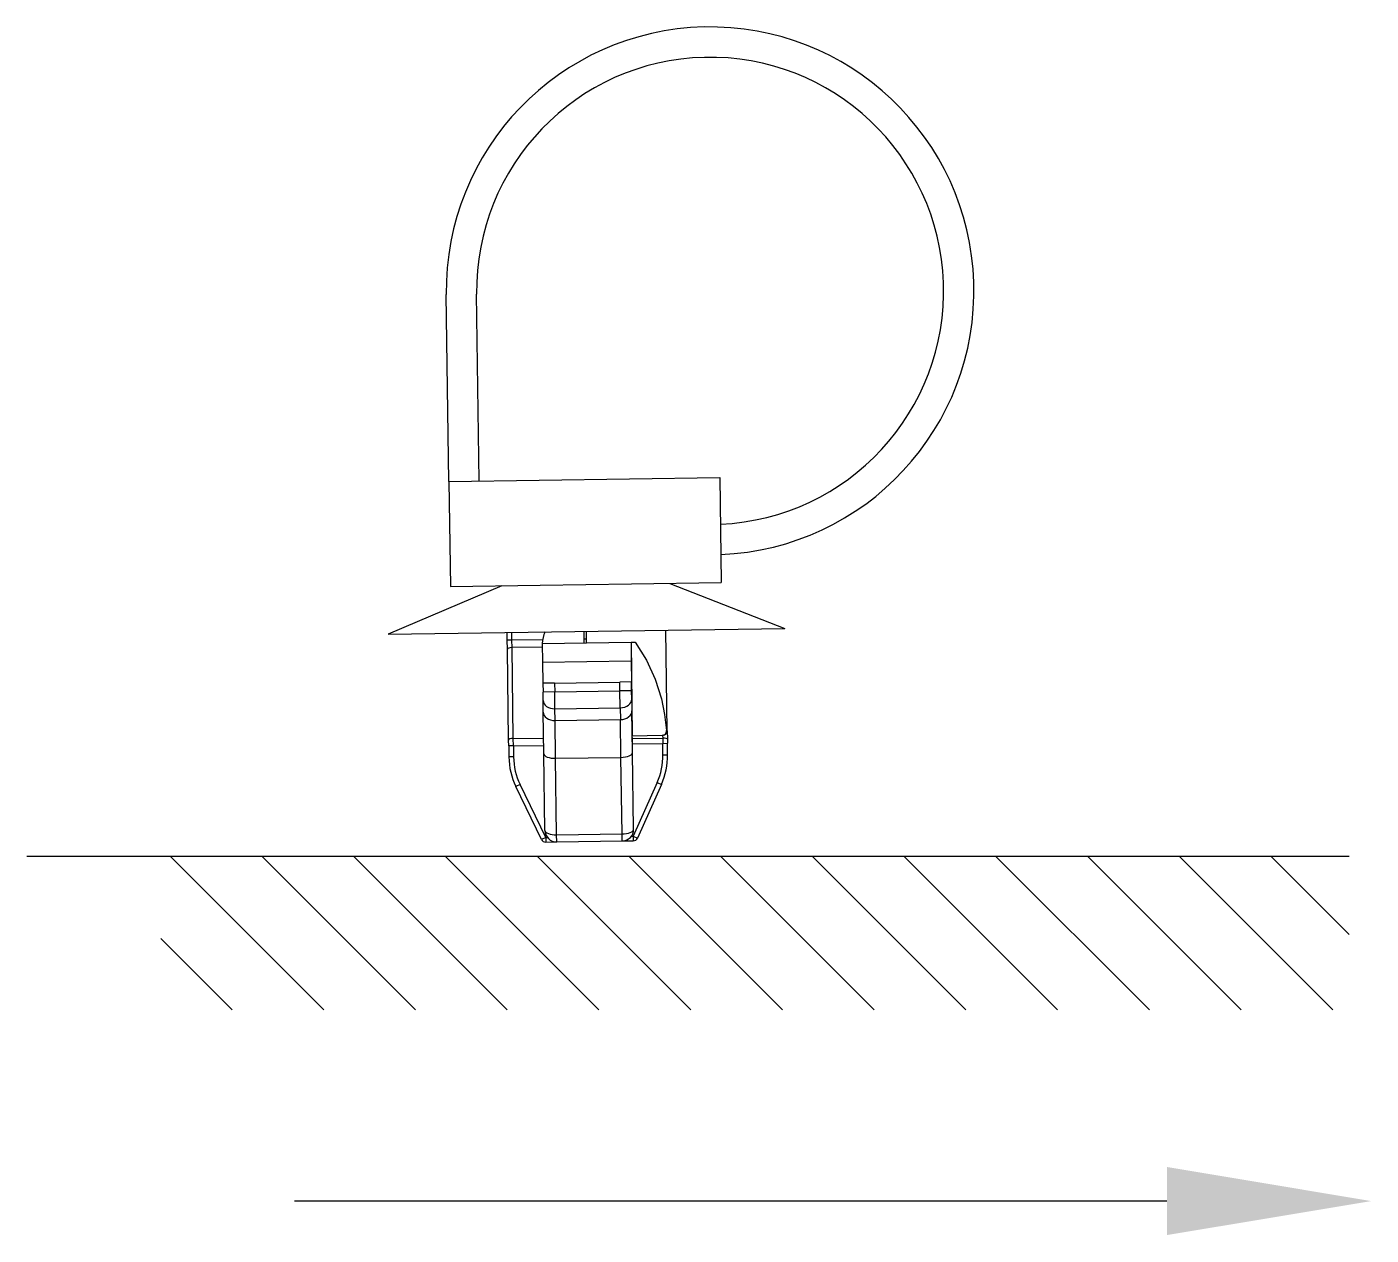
# Model space of a CAD drawing. Header units: inches. Extents: x 47316 to 59086, y 3141 to 11743.
# Drawn here: x 51897.68 to 51920.71, y 6233.96 to 6254.65 of the extents above; entities that cross this region are included whole.
import ezdxf

# ---------------------------------------------------------------- set-up
doc = ezdxf.new("R2010")
doc.units = ezdxf.units.IN
doc.header["$MEASUREMENT"] = 0

msp = doc.modelspace()

# ---------------------------------------------------------------- linework, layer by layer
at = {"color": 0, "linetype": 'ByBlock', "lineweight": -3, "ltscale": 0.2}
for p, q in [((51904.915, 6246.865), (51904.87, 6250.065)), ((51905.435, 6246.872), (51905.39, 6250.072))]:
    msp.add_line(p, q, dxfattribs=at)
at = {"color": 0, "linetype": 'ByBlock', "lineweight": -3, "ltscale": 0.289999}
msp.add_line((51904.915, 6246.865), (51909.555, 6246.93), dxfattribs=at)
at = {"color": 0, "linetype": 'ByBlock', "lineweight": -3, "ltscale": 0.1125}
for p, q in [((51904.915, 6246.865), (51904.941, 6245.065)), ((51909.555, 6246.93), (51909.58, 6245.131))]:
    msp.add_line(p, q, dxfattribs=at)
at = {"color": 0, "linetype": 'ByBlock', "lineweight": -3, "ltscale": 0.097948}
msp.add_line((51906.477, 6245.087), (51908.044, 6245.109), dxfattribs=at)
at = {"color": 0, "linetype": 'ByBlock', "lineweight": -3, "ltscale": 0.096026}
for p, q in [((51908.044, 6245.109), (51909.58, 6245.131)), ((51904.941, 6245.065), (51906.477, 6245.087))]:
    msp.add_line(p, q, dxfattribs=at)
at = {"color": 0, "linetype": 'ByBlock', "lineweight": -3, "ltscale": 0.132311}
for p, q in [((51908.701, 6245.118), (51910.672, 6244.346)), ((51905.821, 6245.078), (51903.872, 6244.25))]:
    msp.add_line(p, q, dxfattribs=at)
at = {"color": 0, "linetype": 'ByBlock', "lineweight": -3, "ltscale": 0.425}
msp.add_line((51903.872, 6244.25), (51910.672, 6244.346), dxfattribs=at)
at = {"color": 0, "linetype": 'ByBlock', "lineweight": -3, "ltscale": 0.008443}
for p, q in [((51905.914, 6244.144), (51905.912, 6244.279)), ((51905.994, 6244.145), (51905.992, 6244.28))]:
    msp.add_line(p, q, dxfattribs=at)
at = {"color": 0, "linetype": 'ByBlock', "lineweight": -3, "ltscale": 0.0125}
for p, q in [((51907.235, 6244.097), (51907.232, 6244.297)), ((51907.275, 6244.098), (51907.272, 6244.298)), ((51906.724, 6243.41), (51906.524, 6243.407)), ((51906.727, 6243.26), (51906.527, 6243.257)), ((51908.044, 6243.429), (51907.844, 6243.426)), ((51908.046, 6243.279), (51907.846, 6243.276))]:
    msp.add_line(p, q, dxfattribs=at)
at = {"color": 0, "linetype": 'ByBlock', "lineweight": -3, "ltscale": 0.107719}
msp.add_line((51908.656, 6242.594), (51908.632, 6244.317), dxfattribs=at)
at = {"color": 0, "linetype": 'ByBlock', "lineweight": -3, "ltscale": 0.005}
for p, q in [((51905.994, 6244.145), (51905.914, 6244.144)), ((51908.579, 6242.378), (51908.659, 6242.379)), ((51906.019, 6242.335), (51905.94, 6242.334)), ((51906.022, 6242.146), (51905.942, 6242.145)), ((51908.582, 6242.182), (51908.662, 6242.184)), ((51906.134, 6241.674), (51906.062, 6241.639)), ((51908.484, 6241.707), (51908.556, 6241.675)), ((51906.573, 6240.768), (51906.501, 6240.733)), ((51906.573, 6240.768), (51906.574, 6240.688)), ((51908.071, 6240.789), (51908.072, 6240.709)), ((51908.071, 6240.789), (51908.144, 6240.756))]:
    msp.add_line(p, q, dxfattribs=at)
at = {"color": 0, "linetype": 'ByBlock', "lineweight": -3, "ltscale": 0.009488}
msp.add_line((51905.916, 6243.992), (51905.914, 6244.144), dxfattribs=at)
at = {"color": 0, "linetype": 'ByBlock', "lineweight": -3, "ltscale": 0.097302}
for p, q in [((51905.938, 6242.435), (51905.916, 6243.992)), ((51906.018, 6242.462), (51905.996, 6244.018))]:
    msp.add_line(p, q, dxfattribs=at)
at = {"color": 0, "linetype": 'ByBlock', "lineweight": -3, "ltscale": 0.032832}
msp.add_line((51906.519, 6244.152), (51905.994, 6244.145), dxfattribs=at)
at = {"color": 0, "linetype": 'ByBlock', "lineweight": -3, "ltscale": 0.007906}
msp.add_line((51905.996, 6244.018), (51905.994, 6244.145), dxfattribs=at)
at = {"color": 0, "linetype": 'ByBlock', "lineweight": -3, "ltscale": 0.0325}
for p, q in [((51906.516, 6244.026), (51905.996, 6244.018)), ((51906.018, 6242.462), (51906.538, 6242.469)), ((51906.019, 6242.335), (51906.539, 6242.342)), ((51908.058, 6242.46), (51908.578, 6242.467)), ((51908.059, 6242.37), (51908.579, 6242.378))]:
    msp.add_line(p, q, dxfattribs=at)
at = {"color": 0, "linetype": 'ByBlock', "lineweight": -3, "ltscale": 0.095}
for p, q in [((51906.515, 6244.087), (51908.035, 6244.109)), ((51906.519, 6243.767), (51908.039, 6243.789))]:
    msp.add_line(p, q, dxfattribs=at)
at = {"color": 0, "linetype": 'ByBlock', "lineweight": -3, "ltscale": 0.02}
for p, q in [((51906.515, 6244.087), (51906.519, 6243.767)), ((51908.035, 6244.109), (51908.039, 6243.789))]:
    msp.add_line(p, q, dxfattribs=at)
at = {"color": 0, "linetype": 'ByBlock', "lineweight": -3, "ltscale": 0.0025}
msp.add_line((51907.274, 6244.163), (51907.234, 6244.162), dxfattribs=at)
at = {"color": 0, "linetype": 'ByBlock', "lineweight": -3, "ltscale": 0.004339}
msp.add_line((51908.035, 6244.109), (51908.104, 6244.11), dxfattribs=at)
at = {"color": 0, "linetype": 'ByBlock', "lineweight": -3, "ltscale": 0.1}
msp.add_line((51908.035, 6244.109), (51908.057, 6242.509), dxfattribs=at)
at = {"color": 0, "linetype": 'ByBlock', "lineweight": -3}
for p, q in [((51908.104, 6244.11), (51908.299, 6243.805)), ((51908.299, 6243.805), (51908.449, 6243.48)), ((51908.449, 6243.48), (51908.556, 6243.142)), ((51908.556, 6243.142), (51908.61, 6242.871)), ((51908.61, 6242.871), (51908.644, 6242.597))]:
    msp.add_line(p, q, dxfattribs=at)
at = {"color": 0, "linetype": 'ByBlock', "lineweight": -3, "ltscale": 0.022501}
for p, q in [((51906.519, 6243.767), (51906.524, 6243.407)), ((51908.039, 6243.789), (51908.044, 6243.429))]:
    msp.add_line(p, q, dxfattribs=at)
at = {"color": 0, "linetype": 'ByBlock', "lineweight": -3, "ltscale": 0.009364}
for p, q in [((51906.524, 6243.407), (51906.527, 6243.257)), ((51906.724, 6243.41), (51906.727, 6243.26)), ((51907.846, 6243.276), (51907.844, 6243.426)), ((51908.046, 6243.279), (51908.044, 6243.429))]:
    msp.add_line(p, q, dxfattribs=at)
at = {"color": 0, "linetype": 'ByBlock', "lineweight": -3, "ltscale": 0.07}
for p, q in [((51906.724, 6243.41), (51907.844, 6243.426)), ((51906.727, 6243.26), (51907.846, 6243.276)), ((51906.731, 6242.972), (51907.85, 6242.988)), ((51906.733, 6242.77), (51907.853, 6242.786)), ((51906.743, 6242.122), (51907.862, 6242.138)), ((51906.761, 6240.811), (51907.881, 6240.827)), ((51906.763, 6240.69), (51907.883, 6240.706))]:
    msp.add_line(p, q, dxfattribs=at)
at = {"color": 0, "linetype": 'ByBlock', "lineweight": -3, "ltscale": 0.018011}
for p, q in [((51906.731, 6242.972), (51906.727, 6243.26)), ((51907.85, 6242.988), (51907.846, 6243.276))]:
    msp.add_line(p, q, dxfattribs=at)
at = {"color": 0, "linetype": 'ByBlock', "lineweight": -3, "ltscale": 0.009006}
for p, q in [((51908.048, 6243.135), (51908.046, 6243.279)), ((51906.529, 6243.113), (51906.527, 6243.257))]:
    msp.add_line(p, q, dxfattribs=at)
at = {"color": 0, "linetype": 'ByBlock', "lineweight": -3, "ltscale": 0.012637}
for p, q in [((51906.531, 6242.911), (51906.529, 6243.113)), ((51908.048, 6243.135), (51908.051, 6242.933)), ((51906.733, 6242.77), (51906.731, 6242.972)), ((51907.85, 6242.988), (51907.853, 6242.786))]:
    msp.add_line(p, q, dxfattribs=at)
at = {"color": 0, "linetype": 'ByBlock', "lineweight": -3, "ltscale": 0.04455}
for p, q in [((51906.541, 6242.199), (51906.531, 6242.911)), ((51908.061, 6242.22), (51908.051, 6242.933))]:
    msp.add_line(p, q, dxfattribs=at)
at = {"color": 0, "linetype": 'ByBlock', "lineweight": -3, "ltscale": 0.0405}
for p, q in [((51906.743, 6242.122), (51906.733, 6242.77)), ((51907.862, 6242.138), (51907.853, 6242.786))]:
    msp.add_line(p, q, dxfattribs=at)
at = {"color": 0, "linetype": 'ByBlock', "lineweight": -3, "ltscale": 0.000715637}
msp.add_line((51908.644, 6242.597), (51908.655, 6242.597), dxfattribs=at)
at = {"color": 0, "linetype": 'ByBlock', "lineweight": -3, "ltscale": 0.00896}
msp.add_line((51908.656, 6242.594), (51908.658, 6242.45), dxfattribs=at)
at = {"color": 0, "linetype": 'ByBlock', "lineweight": -3, "ltscale": 0.006325}
msp.add_line((51905.94, 6242.334), (51905.938, 6242.435), dxfattribs=at)
at = {"color": 0, "linetype": 'ByBlock', "lineweight": -3, "ltscale": 0.007907}
msp.add_line((51906.019, 6242.335), (51906.018, 6242.462), dxfattribs=at)
at = {"color": 0, "linetype": 'ByBlock', "lineweight": -3, "ltscale": 0.031953}
msp.add_line((51908.057, 6242.509), (51908.568, 6242.516), dxfattribs=at)
at = {"color": 0, "linetype": 'ByBlock', "lineweight": -3, "ltscale": 0.003059}
msp.add_line((51908.058, 6242.46), (51908.057, 6242.509), dxfattribs=at)
at = {"color": 0, "linetype": 'ByBlock', "lineweight": -3, "ltscale": 0.000233459}
msp.add_line((51908.058, 6242.456), (51908.058, 6242.46), dxfattribs=at)
at = {"color": 0, "linetype": 'ByBlock', "lineweight": -3, "ltscale": 0.005363}
msp.add_line((51908.059, 6242.37), (51908.058, 6242.456), dxfattribs=at)
at = {"color": 0, "linetype": 'ByBlock', "lineweight": -3, "ltscale": 0.000495148}
msp.add_line((51908.568, 6242.516), (51908.576, 6242.516), dxfattribs=at)
at = {"color": 0, "linetype": 'ByBlock', "lineweight": -3, "ltscale": 9.0198e-05}
msp.add_line((51908.576, 6242.516), (51908.577, 6242.515), dxfattribs=at)
at = {"color": 0, "linetype": 'ByBlock', "lineweight": -3, "ltscale": 0.002986}
msp.add_line((51908.577, 6242.515), (51908.578, 6242.467), dxfattribs=at)
at = {"color": 0, "linetype": 'ByBlock', "lineweight": -3, "ltscale": 0.005597}
msp.add_line((51908.578, 6242.467), (51908.579, 6242.378), dxfattribs=at)
at = {"color": 0, "linetype": 'ByBlock', "lineweight": -3, "ltscale": 0.012206}
for p, q in [((51908.582, 6242.182), (51908.579, 6242.378)), ((51908.662, 6242.184), (51908.659, 6242.379))]:
    msp.add_line(p, q, dxfattribs=at)
at = {"color": 0, "linetype": 'ByBlock', "lineweight": -3, "ltscale": 0.004477}
msp.add_line((51908.658, 6242.45), (51908.659, 6242.379), dxfattribs=at)
at = {"color": 0, "linetype": 'ByBlock', "lineweight": -3, "ltscale": 0.011804}
for p, q in [((51905.94, 6242.334), (51905.942, 6242.145)), ((51906.019, 6242.335), (51906.022, 6242.146))]:
    msp.add_line(p, q, dxfattribs=at)
at = {"color": 0, "linetype": 'ByBlock', "lineweight": -3, "ltscale": 0.081943}
for p, q in [((51906.56, 6240.888), (51906.541, 6242.199)), ((51906.761, 6240.811), (51906.743, 6242.122)), ((51907.881, 6240.827), (51907.862, 6242.138)), ((51908.08, 6240.909), (51908.061, 6242.22))]:
    msp.add_line(p, q, dxfattribs=at)
at = {"color": 0, "linetype": 'ByBlock', "lineweight": -3, "ltscale": 0.062941}
for p, q in [((51906.573, 6240.768), (51906.134, 6241.674)), ((51908.484, 6241.707), (51908.071, 6240.789))]:
    msp.add_line(p, q, dxfattribs=at)
at = {"color": 0, "linetype": 'ByBlock', "lineweight": -3, "ltscale": 0.062942}
for p, q in [((51908.556, 6241.675), (51908.144, 6240.756)), ((51906.501, 6240.733), (51906.062, 6241.639))]:
    msp.add_line(p, q, dxfattribs=at)
at = {"color": 0, "linetype": 'ByBlock', "lineweight": -3, "ltscale": 0.001816}
for p, q in [((51906.573, 6240.768), (51906.602, 6240.768)), ((51908.042, 6240.788), (51908.071, 6240.789))]:
    msp.add_line(p, q, dxfattribs=at)
at = {"color": 0, "linetype": 'ByBlock', "lineweight": -3, "ltscale": 0.007544}
for p, q in [((51906.763, 6240.69), (51906.761, 6240.811)), ((51907.883, 6240.706), (51907.881, 6240.827))]:
    msp.add_line(p, q, dxfattribs=at)
at = {"color": 0, "linetype": 'ByBlock', "lineweight": -3, "ltscale": 0.011816}
for p, q in [((51906.574, 6240.688), (51906.763, 6240.69)), ((51907.883, 6240.706), (51908.072, 6240.709))]:
    msp.add_line(p, q, dxfattribs=at)
at = {"color": 0, "lineweight": -3}
for p, q in [((51920.341, 6240.441), (51897.685, 6240.441, 0)), ((51902.772, 6237.813), (51900.143, 6240.441)), ((51904.343, 6237.813), (51901.715, 6240.441)), ((51905.915, 6237.813), (51903.287, 6240.441)), ((51907.486, 6237.813), (51904.858, 6240.441)), ((51909.058, 6237.813), (51906.43, 6240.441)), ((51910.629, 6237.813), (51908.001, 6240.441)), ((51912.201, 6237.813), (51909.573, 6240.441)), ((51913.772, 6237.813), (51911.144, 6240.441)), ((51915.344, 6237.813), (51912.716, 6240.441)), ((51916.916, 6237.813), (51914.287, 6240.441)), ((51918.487, 6237.813), (51915.859, 6240.441)), ((51920.059, 6237.813), (51917.43, 6240.441)), ((51920.341, 6239.102), (51919.002, 6240.441)), ((51901.2, 6237.813), (51899.978, 6239.035))]:
    msp.add_line(p, q, dxfattribs=at)
msp.add_line((51917.215, 6234.539), (51902.267, 6234.539))
at = {"color": 0, "linetype": 'ByBlock', "lineweight": -3}
for centre, radius, start, end in [((51909.39, 6250.128), 4.52, 272.3295, 180.8082), ((51909.39, 6250.128), 4, 272.5273, 180.8082), ((51906.915, 6244.093), 0.4, 150.8081, 180.8082), ((51908.569, 6242.591), 0.0745, 269.2076, 4.8845), ((51908.575, 6242.596), 0.0799, 270.8656, 0.8655), ((51908.653, 6242.595), 0.00347, 341.9706, 45.1988), ((51907.142, 6242.162), 1.2, 180.8082, 205.8251), ((51907.142, 6242.162), 1.12, 180.8082, 205.8251), ((51907.462, 6242.167), 1.12, 335.7913, 0.8082), ((51907.462, 6242.167), 1.2, 335.7913, 0.8082), ((51906.573, 6240.768), 0.08, 205.8251, 270.8082), ((51906.76, 6240.89), 0.2, 180.8082, 270.8082), ((51907.88, 6240.906), 0.2, 270.8082, 0.8082), ((51908.071, 6240.789), 0.08, 270.8082, 335.7913)]:
    msp.add_arc(centre, radius, start, end, dxfattribs=at)
for centre, major_axis, ratio, start_param, end_param in [((51905.996, 6243.993), (-0.08, -0.0011), 0.316228, 4.712389, 6.283185), ((51906.729, 6243.116), (-0.2, -0.003), 0.720438, 0, 1.570796), ((51907.848, 6243.132), (-0.2, -0.003), 0.720438, 1.570796, 3.141593), ((51906.731, 6242.914), (-0.2, -0.003), 0.720438, 0, 1.570796), ((51907.851, 6242.93), (-0.2, -0.003), 0.720438, 1.570796, 3.141593), ((51908.576, 6242.593), (-0.08, -0.0011), 0.97071, 1.570796, 3.141593), ((51906.018, 6242.436), (-0.08, -0.0011), 0.316228, 4.712389, 6.283185), ((51908.578, 6242.449), (-0.08, -0.0011), 0.22389, 3.141593, 4.712389), ((51906.741, 6242.201), (-0.2, -0.003), 0.396439, -6.283185, -4.712389), ((51907.861, 6242.217), (-0.2, -0.003), 0.396439, 1.570796, 3.141593), ((51906.76, 6240.89), (-0.2, -0.003), 0.396439, -6.283185, -4.712389), ((51907.88, 6240.906), (-0.2, -0.003), 0.396439, 1.570796, 3.141593)]:
    msp.add_ellipse(centre, major_axis=major_axis, ratio=ratio, start_param=start_param, end_param=end_param, dxfattribs=at)
msp.add_solid([(51917.215, 6235.123), (51920.715, 6234.539), (51917.215, 6233.956)])

doc.saveas('drawing.dxf')
